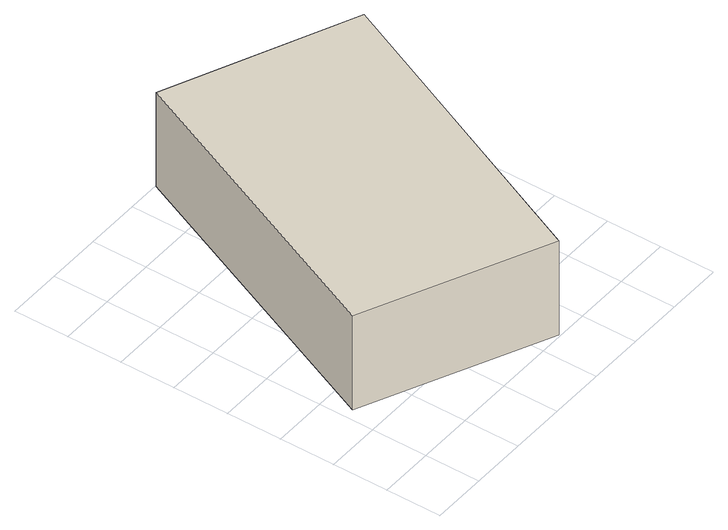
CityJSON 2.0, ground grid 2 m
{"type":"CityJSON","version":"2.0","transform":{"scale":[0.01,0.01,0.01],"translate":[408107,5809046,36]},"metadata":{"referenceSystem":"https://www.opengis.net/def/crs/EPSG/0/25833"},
"CityObjects":{
"building1":{"type":"Building","attributes":{"Gemeindeschluessel":"11000009","BezugspunktDach":"2200","function":"31001_2520","measuredHeight":3.77,"storeysAboveGround":1},"address":[{"country":"Germany","locality":"Berlin","thoroughfareNumber":"155","thoroughfareName":"Müggelheimer Damm"}],"geometry":[{"type":"Solid","lod":"1","boundaries":[[[[0,1,2,3]],[[4,5,6,7]],[[4,7,3,2]],[[5,4,2,1]],[[6,5,1,0]],[[7,6,0,3]]]]}]}
},
"vertices":[
[690,7,398],[1186,1105,398],[520,1398,398],[39,305,398],[520,1398,22],[1186,1105,22],[690,7,22],[39,305,22]
]}
